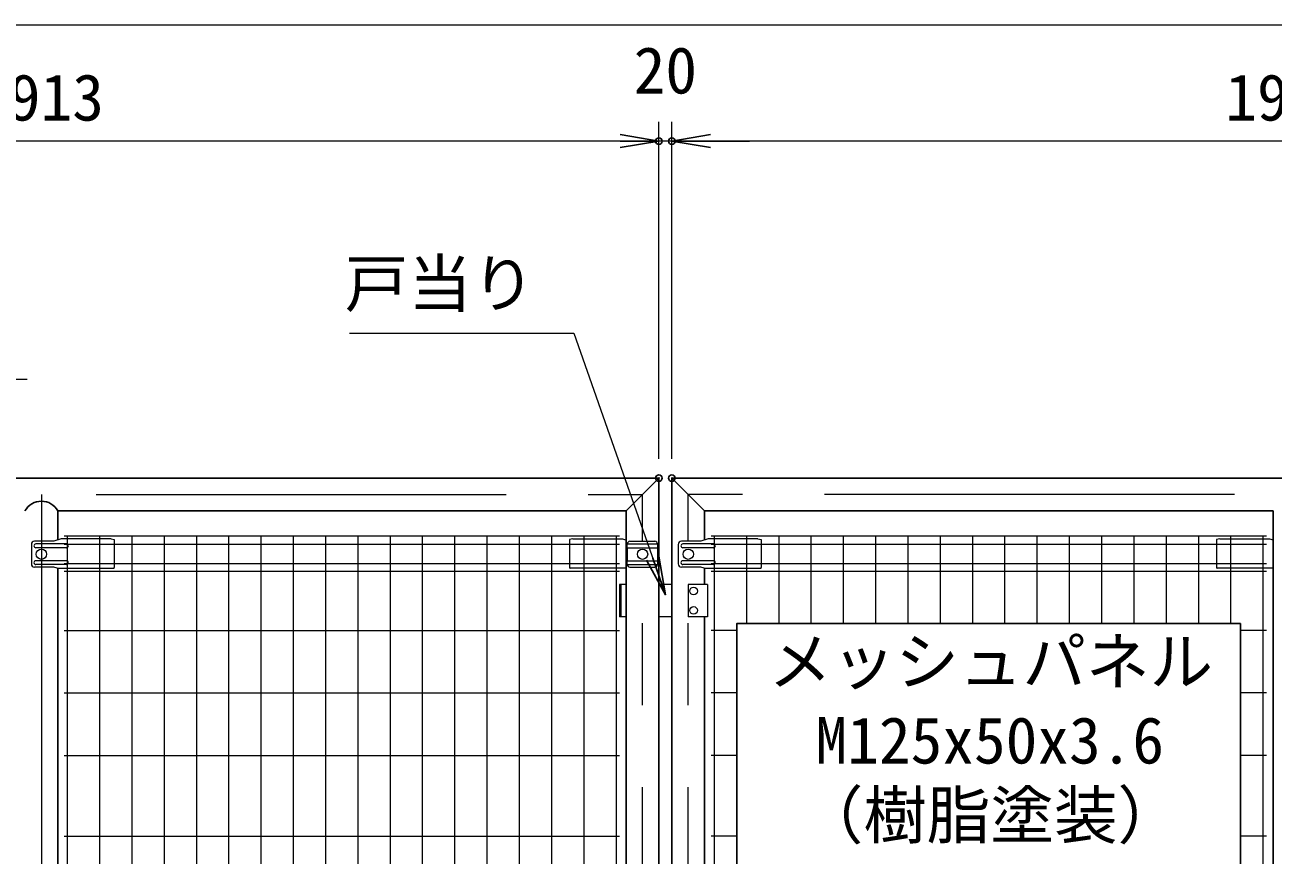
# Model space of a CAD drawing. Units: millimetres, scale not verified. Extents: x -6300 to 6300, y -4454 to 4456.
# Drawn here: x -2313 to -380, y -364 to 922 of the extents above; entities that cross this region are included whole.
import ezdxf
from ezdxf.enums import TextEntityAlignment as Align

# ---------------------------------------------------------------- set-up
doc = ezdxf.new("R2010")
doc.units = ezdxf.units.MM
doc.header["$LTSCALE"] = 20
doc.header["$PDMODE"] = 32
doc.header["$PDSIZE"] = 10
doc.linetypes.add('DASHED', pattern=[7.5, 6, -1.5])
doc.linetypes.add('USER1', pattern=[50.8, 31.75, -6.35, 6.35, -6.35])
for name, color, linetype, lineweight in [('0-0_D-STR3', 3, 'Continuous', 13), ('0-1_D-BMK', 2, 'USER1', 13), ('0-2_D-STR1', 1, 'Continuous', 25), ('0-6_D-STR-DIM', 7, 'Continuous', 13), ('0-8_Defpoints', 8, 'Continuous', 25), ('0-9_D-STR-TXT', 7, 'Continuous', 13), ('0-A_D-STR2', 7, 'Continuous', 13)]:
    doc.layers.add(name, color=color, linetype=linetype, lineweight=lineweight)
doc.layers.add('0-7_0', color=7, linetype='Continuous')
doc.styles.add('ＭＳ ゴシック', font='')
doc.styles.get('ＭＳ ゴシック').set_extended_font_data('MS Gothic')

# ---------------------------------------------------------------- blocks, each defined once
blk = doc.blocks.new('_Open')
at = {"layer": '0-7_0'}
blk.add_line((-20, 3.333), (0, 0), dxfattribs=at)
blk.add_lwpolyline([(-20, -3.333), (0, 0), (-20, 0)], dxfattribs=at)

msp = doc.modelspace()

# ---------------------------------------------------------------- linework, layer by layer
at = {"layer": '0-0_D-STR3'}
for p, q in [((-2303.1, 117.26), (-2303.1, 87.26)), ((-2268.26, 122.26), (-2298.1, 122.26)), ((-2248.61, 118.26), (-2296.02, 118.26)), ((-2256.7, 126.26), (-2268.26, 122.26)), ((-2179.61, 126.26), (-2256.7, 126.26)), ((-2179.61, 126.26), (-2174.61, 125.26)), ((-2174.61, 125.26), (-2174.61, 81.44)), ((-1464.51, 126.26), (-1469.51, 125.26)), ((-1469.51, 125.26), (-1469.51, 81.44)), ((-1464.51, 126.26), (-1387.43, 126.26)), ((-1387.43, 126.26), (-1383.11, 124.77)), ((-1380.18, 118.26), (-1333.45, 118.26)), ((-1376.18, 122.26), (-1337.45, 122.26)), ((-1301.2, 117.26), (-1301.2, 87.26)), ((-1266.36, 122.26), (-1296.2, 122.26)), ((-1246.71, 118.26), (-1294.12, 118.26)), ((-1254.8, 126.26), (-1266.36, 122.26)), ((-1177.71, 126.26), (-1254.8, 126.26)), ((-1177.71, 126.26), (-1172.71, 125.26)), ((-1172.71, 125.26), (-1172.71, 81.44)), ((-462.61, 126.26), (-467.61, 125.26)), ((-467.61, 125.26), (-467.61, 81.44)), ((-462.61, 126.26), (-385.53, 126.26)), ((-385.53, 126.26), (-380.01, 124.35)), ((-2248.61, 112.26), (-2296.02, 112.26)), ((-1380.18, 112.26), (-1333.45, 112.26)), ((-1380.18, 112.26), (-1380.18, 92.26)), ((-1333.45, 112.26), (-1333.45, 92.26)), ((-1246.71, 112.26), (-1294.12, 112.26)), ((-2268.26, 82.26), (-2298.1, 82.26)), ((-2248.61, 92.26), (-2296.02, 92.26)), ((-2248.61, 86.26), (-2296.02, 86.26)), ((-2263.01, 80.44), (-2268.26, 82.26)), ((-2263.01, 80.44), (-2175.61, 80.44)), ((-1381.91, 80.44), (-1468.51, 80.44)), ((-1380.18, 92.26), (-1333.45, 92.26)), ((-1380.18, 86.26), (-1333.45, 86.26)), ((-1376.18, 82.26), (-1337.45, 82.26)), ((-1266.36, 82.26), (-1296.2, 82.26)), ((-1246.71, 92.26), (-1294.12, 92.26)), ((-1246.71, 86.26), (-1294.12, 86.26)), ((-1261.11, 80.44), (-1266.36, 82.26)), ((-1261.11, 80.44), (-1173.71, 80.44)), ((-380.01, 80.44), (-466.61, 80.44)), ((-1392.31, 55.26), (-1392.31, 5.26)), ((-1381.91, 55.26), (-1392.31, 55.26)), ((-1311.11, 55.26), (-1331.11, 55.26)), ((-1256.01, 55.26), (-1285.71, 55.26)), ((-1285.71, 55.26), (-1285.71, 5.26)), ((-1381.91, 5.26), (-1392.31, 5.26)), ((-1311.11, 5.26), (-1331.11, 5.26))]:
    msp.add_line(p, q, dxfattribs=at)
at = {"layer": '0-0_D-STR3', "linetype": 'DASHED'}
msp.add_line((-1390.28, 55.26), (-1390.28, 5.26), dxfattribs=at)
at = {"layer": '0-0_D-STR3'}
msp.add_lwpolyline([(-1256.01, 55.26), (-1256.01, 5.26), (-1285.71, 5.26)], dxfattribs=at)
for centre, radius in [((-2287.61, 102.26), 8), ((-1356.51, 102.26), 8), ((-1285.71, 102.26), 8), ((-1277.51, 45.26), 5.9), ((-1277.51, 15.26), 5.9)]:
    msp.add_circle(centre, radius, dxfattribs=at)
for centre, radius, start, end in [((-2298.1, 117.26), 5, 90, 180), ((-2296.02, 115.26), 3, 90, 270), ((-2248.61, 115.26), 3, 270, 90), ((-1374.92, 115.26), 6.05, 150.26731, 209.73269), ((-1376.18, 118.26), 4, 90, 180), ((-1337.45, 118.26), 4, 0, 90), ((-1338.71, 115.26), 6.05, 330.26731, 29.73269), ((-1296.2, 117.26), 5, 90, 180), ((-1294.12, 115.26), 3, 90, 270), ((-1246.71, 115.26), 3, 270, 90), ((-2298.1, 87.26), 5, 180, 270), ((-2296.02, 89.26), 3, 90, 270), ((-2248.61, 89.26), 3, 270, 90), ((-2175.61, 81.44), 1, 270, 0), ((-1468.51, 81.44), 1, 180, 270), ((-1374.9, 89.26), 6.07, 150.37394, 209.62606), ((-1376.18, 86.26), 4, 180, 270), ((-1337.45, 86.26), 4, 270, 0), ((-1338.73, 89.26), 6.07, 330.37394, 29.62606), ((-1296.2, 87.26), 5, 180, 270), ((-1294.12, 89.26), 3, 90, 270), ((-1246.71, 89.26), 3, 270, 90), ((-1173.71, 81.44), 1, 270, 0), ((-466.61, 81.44), 1, 180, 270)]:
    msp.add_arc(centre, radius, start, end, dxfattribs=at)
at = {"layer": '0-1_D-BMK'}
for p, q in [((-3218.56, 194.86), (-1356.51, 194.86)), ((-2287.61, 194.86), (-2287.61, -1704.34)), ((-1356.51, -1909.74), (-1356.51, 194.86)), ((576.34, 194.86), (-1285.71, 194.86)), ((-1285.71, -1909.74), (-1285.71, 194.86))]:
    msp.add_line(p, q, dxfattribs=at)
at = {"layer": '0-2_D-STR1'}
for p, q in [((-3244.11, 220.26), (-1331.11, 220.26)), ((-1381.91, 169.46), (-1331.11, 220.26)), ((-1331.11, -704.98), (-1331.11, 220.26)), ((601.89, 220.26), (-1311.11, 220.26)), ((-1311.11, -704.98), (-1311.11, 220.26)), ((-1260.31, 169.46), (-1311.11, 220.26)), ((-2262.21, 169.46), (-1381.91, 169.46)), ((-2262.21, 124.35), (-2262.21, 169.46)), ((-1381.91, -704.98), (-1381.91, 169.46)), ((-380.01, 169.46), (-1260.31, 169.46)), ((-1260.31, 124.35), (-1260.31, 169.46)), ((-380.01, -1678.94), (-380.01, 169.46)), ((-2262.21, -1589.65), (-2262.21, 80.44)), ((-1260.31, 55.26), (-1260.31, 80.44)), ((-1260.31, -704.98), (-1260.31, 5.26))]:
    msp.add_line(p, q, dxfattribs=at)
msp.add_arc((-2287.61, 155.45), 29, 28.87195, 151.12805, dxfattribs=at)
at = {"layer": '0-6_D-STR-DIM'}
for p, q in [((-3261.11, 922.38), (618.89, 922.38)), ((-1331.11, 250.26), (-1331.11, 772.38)), ((-1331.11, 250.26), (-1331.11, 772.38)), ((-1311.11, 250.26), (-1311.11, 772.38)), ((-1311.11, 250.26), (-1311.11, 772.38)), ((-1391.11, 742.38), (-3184.11, 742.38)), ((-1391.11, 742.38), (-1451.11, 742.38)), ((-1311.11, 742.38), (-1331.11, 742.38)), ((541.89, 742.38), (-1251.11, 742.38)), ((-1251.11, 742.38), (-1191.11, 742.38))]:
    msp.add_line(p, q, dxfattribs=at)
at = {"layer": '0-8_Defpoints'}
msp.add_lwpolyline([(-1210.56, -380.24), (-1210.56, -5.24), (-430.56, -5.24), (-430.56, -380.24)], close=True, dxfattribs=at)
for p in [(-1331.11, 742.38), (-1311.11, 742.38), (-1331.11, 220.26), (-1331.11, 220.26), (-1311.11, 220.26)]:
    msp.add_point(p, dxfattribs=at)
at = {"layer": '0-9_D-STR-TXT'}
for points in [[(-1810.22, 444.87), (-1462.77, 444.87), (-1321.58, 41.35)], [(-2309.39, 373.14), (-3113.31, 373.14), (-3190.41, 188.15)]]:
    msp.add_lwpolyline(points, dxfattribs=at)
at = {"layer": '0-A_D-STR2'}
for p, q in [((-1392.06, 130.26), (-2252.06, 130.26)), ((-1392.06, 117.16), (-2252.06, 117.16)), ((-2247.06, -744.74), (-2247.06, 130.26)), ((-2197.06, -1639.74), (-2197.06, 130.26)), ((-2147.06, -1639.74), (-2147.06, 130.26)), ((-2097.06, -1639.74), (-2097.06, 130.26)), ((-2047.06, -1639.74), (-2047.06, 130.26)), ((-1997.06, -1639.74), (-1997.06, 130.26)), ((-1947.06, -1639.74), (-1947.06, 130.26)), ((-1897.06, -1639.74), (-1897.06, 130.26)), ((-1847.06, -1639.74), (-1847.06, 130.26)), ((-1797.06, -1639.74), (-1797.06, 130.26)), ((-1747.06, -1639.74), (-1747.06, 130.26)), ((-1697.06, -1639.74), (-1697.06, 130.26)), ((-1647.06, -1639.74), (-1647.06, 130.26)), ((-1597.06, -1639.74), (-1597.06, 130.26)), ((-1547.06, -704.74), (-1547.06, 130.26)), ((-1497.06, -704.74), (-1497.06, 130.26)), ((-1447.06, -704.74), (-1447.06, 130.26)), ((-1397.06, -704.74), (-1397.06, 130.26)), ((-390.16, 130.26), (-1250.16, 130.26)), ((-390.16, 117.16), (-1250.16, 117.16)), ((-1245.16, -704.74), (-1245.16, 130.26)), ((-1195.16, -5.24), (-1195.16, 130.26)), ((-1145.16, -5.24), (-1145.16, 130.26)), ((-1095.16, -5.24), (-1095.16, 130.26)), ((-1045.16, -5.24), (-1045.16, 130.26)), ((-995.16, -5.24), (-995.16, 130.26)), ((-945.16, -5.24), (-945.16, 130.26)), ((-895.16, -5.24), (-895.16, 130.26)), ((-845.16, -5.24), (-845.16, 130.26)), ((-795.16, -5.24), (-795.16, 130.26)), ((-745.16, -5.24), (-745.16, 130.26)), ((-695.16, -5.24), (-695.16, 130.26)), ((-645.16, -5.24), (-645.16, 130.26)), ((-595.16, -5.24), (-595.16, 130.26)), ((-545.16, -5.24), (-545.16, 130.26)), ((-495.16, -5.24), (-495.16, 130.26)), ((-445.16, -5.24), (-445.16, 130.26)), ((-395.16, -744.74), (-395.16, 130.26)), ((-1392.06, 87.36), (-2252.06, 87.36)), ((-390.16, 87.36), (-1250.16, 87.36)), ((-1392.06, 75.5), (-2252.06, 75.5)), ((-390.16, 75.5), (-1250.16, 75.5)), ((-2252.06, -15.74), (-1392.06, -15.74)), ((-1210.56, -15.74), (-1250.16, -15.74)), ((-390.16, -15.74), (-430.56, -15.74)), ((-2252.06, -112.74), (-1392.06, -112.74)), ((-1210.56, -112.74), (-1250.16, -112.74)), ((-390.16, -112.74), (-430.56, -112.74)), ((-2252.06, -209.74), (-1392.06, -209.74)), ((-1210.56, -209.74), (-1250.16, -209.74)), ((-390.16, -209.74), (-430.56, -209.74)), ((-2252.06, -334.74), (-1392.06, -334.74)), ((-1210.56, -334.74), (-1250.16, -334.74)), ((-390.16, -334.74), (-430.56, -334.74))]:
    msp.add_line(p, q, dxfattribs=at)

# ---------------------------------------------------------------- block references
at = {"layer": '0-6_D-STR-DIM', "xscale": 3, "yscale": 3}
msp.add_blockref('_Open', (-1331.11, 742.38), dxfattribs=at)
msp.add_blockref('_Open', (-1331.11, 742.38), dxfattribs=at)
at = {"layer": '0-6_D-STR-DIM', "xscale": 3, "yscale": 3, "rotation": 180}
msp.add_blockref('_Open', (-1311.11, 742.38), dxfattribs=at)
msp.add_blockref('_Open', (-1311.11, 742.38), dxfattribs=at)
at = {"layer": '0-9_D-STR-TXT', "xscale": 3, "yscale": 3, "rotation": 289.28473}
msp.add_blockref('_Open', (-1320.92, 39.46), dxfattribs=at)

# ---------------------------------------------------------------- texts
at = {"layer": '0-6_D-STR-DIM', "style": 'ＭＳ ゴシック'}
for s, p in [('20', (-1370.24, 794.5)), ('1913', (-2386.99, 752.5)), ('1913', (-453.99, 752.5))]:
    msp.add_text(s, height=72.14, dxfattribs=at).set_placement(p, align=Align.BOTTOM_LEFT)
at = {"layer": '0-9_D-STR-TXT', "style": 'ＭＳ ゴシック'}
for s, p in [('戸当り', (-1817.84, 464.13)), ('メッシュパネル', (-1161.68, -121.64)), ('M125x50x3.6', (-1088.58, -243.74)), ('（樹脂塗装）', (-1112.95, -359.74))]:
    msp.add_text(s, height=72.14, dxfattribs=at).set_placement(p, align=Align.BOTTOM_LEFT)

doc.saveas('drawing.dxf')
